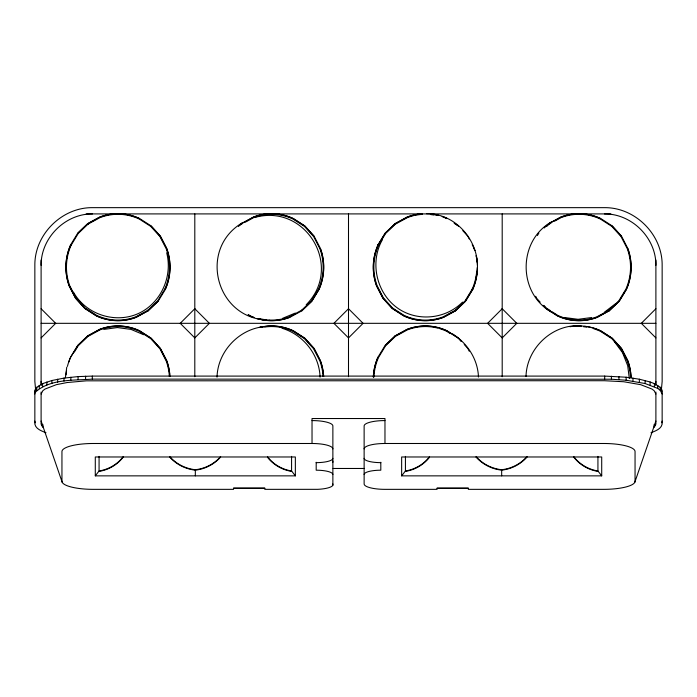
<?xml version="1.0" encoding="UTF-8"?>
<svg xmlns="http://www.w3.org/2000/svg" width="697" height="697" viewBox="0 0 697 697"><rect width="100%" height="100%" fill="white"/><g stroke="black" fill="none" stroke-linecap="round" stroke-linejoin="round"><path stroke-width="1.05" d="M41.106 265.33C40.827 237.973 65.161 213.63 92.518 213.909M655.633 385.397L655.894 381.311M217.028 377.147C217.691 350.147 241.406 326.449 268.554 326.431M526.008 376.38C526.671 349.389 550.377 325.691 577.525 325.673M65.387 377.783L66.764 367.153M475.676 278.905C484.546 247.757 459.21 213.238 426.52 213.709M661.34 390.128L662.15 381.52L662.15 265.121C662.411 234.575 635.237 207.401 604.682 207.654L92.318 207.654C61.763 207.401 34.589 234.575 34.85 265.121L34.85 381.52L35.66 390.128M650.989 432.759C655.224 431.007 661.096 429.195 662.15 424.116L662.15 390.965L660.216 387.279L654.378 383.638L650.135 381.991L639.358 379.203L626.15 377.225L604.682 376.092L92.318 376.092L78.081 376.589L64.002 378.105L51.9 380.51L42.622 383.638L36.784 387.279L34.85 390.965L34.85 424.116C35.904 429.195 41.776 431.007 46.011 432.759M34.85 393.988L35.294 389.222M41.106 394.04L42.831 390.721L45.026 389.048L56.326 384.674L67.13 382.531L86.393 380.832L604.482 380.728L623.754 381.747L640.674 384.674L651.974 389.048L654.169 390.721L655.894 394.04M634.793 482.307L655.894 421.04M654.169 424.36L654.169 427.374L655.894 424.055L655.894 392.028M661.706 422.835L662.15 421.093M71.12 245.213L78.23 233.486L87.979 224.155L99.967 217.63A50.236 50.236 0 0 1 139.348 219.076L150.744 226.403L159.901 236.518L166.2 248.716A54.227 54.227 0 0 1 164.788 289.177L157.679 300.904L147.921 310.235L135.941 316.76A50.236 50.236 0 0 1 96.552 315.305L85.165 307.978L76.008 297.872L69.709 285.674A54.227 54.227 0 0 1 71.111 245.213L70.563 244.952L77.776 233.103L87.735 223.589L99.749 217.037A50.837 50.837 0 0 1 139.6 218.51L151.127 225.924L160.397 236.152L166.775 248.498A54.863 54.863 0 0 1 165.346 289.438L158.123 301.278L148.165 310.801L136.15 317.353A50.837 50.837 0 0 1 96.299 315.88L84.773 308.466L75.503 298.238L69.134 285.892A54.863 54.863 0 0 1 70.563 244.952L71.155 245.091M476.548 272.823A54.227 54.227 0 0 1 472.183 289.177L465.073 300.904L455.324 310.235L443.336 316.76A50.236 50.236 0 0 1 403.955 315.305L392.559 307.978L383.402 297.872L377.103 285.674A54.227 54.227 0 0 1 378.515 245.213L385.624 233.486L395.382 224.155L407.362 217.63A50.236 50.236 0 0 1 413.304 215.756M332.8 462.503L332.87 461.031M382.453 239.602C368.765 263.483 377.225 296.417 401.08 310.348C420.605 321.709 446.638 318.154 462.512 302.115M74.413 351.985L78.23 345.738L87.979 336.407L99.967 329.881A50.236 50.236 0 0 1 139.348 331.336L150.744 338.664L159.901 348.77L166.2 360.968A54.227 54.227 0 0 1 169.362 376.537M319.043 289.438L311.82 301.278L301.862 310.801L289.847 317.353A50.837 50.837 0 0 1 256.871 318.52M378.515 245.213L377.957 244.952L385.18 233.103L395.138 223.589L407.153 217.037A50.837 50.837 0 0 1 422.487 213.744M537.387 235.551L538.877 233.103M35.294 392.245C50.219 378.671 73.394 380.606 92.318 379.116L611.417 379.229L626.15 380.248L645.1 383.524L657.759 388.429L660.216 390.303L662.15 393.988M306.201 304.746C343.551 267.291 306.488 203.724 255.52 217.255M95.289 475.859L95.289 456.979L295.354 456.979L295.354 475.859L95.289 475.859L99.07 470.98A38.004 37.237 0 0 0 123.186 456.77M401.646 475.859L401.646 456.979L601.711 456.979L601.711 475.859L401.646 475.859L405.427 470.98A38.004 37.237 0 0 0 429.544 456.77M41.106 337.906L55.69 323.321L41.106 308.736M655.894 308.736L641.31 323.321L655.894 337.906M77.872 233.181L87.805 223.685L99.793 217.15A50.724 50.724 0 0 1 111.982 214.136M158.036 301.209L148.095 310.705L136.107 317.24A50.724 50.724 0 0 1 96.352 315.767L84.851 308.37L75.598 298.168L69.238 285.848A54.741 54.741 0 0 1 70.667 244.995M238.374 226.516L241.432 223.589L253.447 217.037A50.837 50.837 0 0 1 293.298 218.51L304.833 225.924L314.094 236.152L320.472 248.498A54.863 54.863 0 0 1 319.043 289.438M239.977 225.148L241.502 223.685L253.49 217.15A50.724 50.724 0 0 1 265.688 214.136M269.286 320.036A50.236 50.236 0 0 0 289.638 316.76L301.618 310.235L311.376 300.904L318.485 289.177A54.227 54.227 0 0 0 319.897 248.716L313.598 236.518L304.441 226.403L293.045 219.076A50.236 50.236 0 0 0 253.664 217.621L245.44 222.108M301.801 310.705L311.733 301.209L318.938 289.386A54.741 54.741 0 0 0 320.359 248.541M385.267 345.433L395.199 335.937L407.187 329.402A50.724 50.724 0 0 1 446.951 330.875L458.452 338.272L461.301 341.408M437.943 328.156A50.236 50.236 0 0 0 407.362 329.873L395.382 336.407L385.624 345.738L378.515 357.465A54.227 54.227 0 0 0 373.914 377.016M544.235 227.98L548.835 223.589L560.85 217.037A50.837 50.837 0 0 1 600.701 218.51L612.227 225.924L621.497 236.152L627.866 248.498A54.863 54.863 0 0 1 626.437 289.438L619.224 301.278L609.265 310.801L597.251 317.353A50.837 50.837 0 0 1 557.4 315.88L545.873 308.466L543.015 305.321M546.605 225.872L548.905 223.685L560.893 217.15A50.724 50.724 0 0 1 573.082 214.136M546.823 226.307L549.079 224.155L548.835 223.589L549.184 224.094L551.013 223.101M552.39 311.925L557.652 315.314A50.236 50.236 0 0 0 597.033 316.76L609.021 310.235L618.77 300.904L625.88 289.177A54.227 54.227 0 0 0 627.291 248.716L620.992 236.518L611.835 226.403L600.448 219.076A50.236 50.236 0 0 0 561.059 217.621L554.664 221.115M242.87 222.474C197.103 248.968 216.314 319.984 269.103 320.071M551.85 221.716C517.592 240.526 517.592 293.489 551.85 312.3M604.308 312.3L615.181 303.988M282.677 318.285L295.328 313.058M103.862 329.402L117.445 327.581L131.019 329.402L143.678 334.734M591.657 317.527L578.083 319.304L564.5 317.527M86.158 213.909L610.842 213.909M41.106 323.321L655.894 323.321M332.87 448.894A20.84 5.393 0 0 0 312.029 443.492L93.206 443.492A31.26 8.094 0 0 0 61.946 451.586L61.946 481.252A31.26 8.094 0 0 0 93.206 489.346L233.539 489.346L233.539 488.135L264.799 488.135L264.799 489.346L317.701 489.329A18.418 4.766 0 0 0 332.8 485.417L332.87 483.953M364.13 448.894A20.84 5.393 0 0 1 384.971 443.492L603.794 443.492A31.26 8.094 0 0 1 635.054 451.586L635.054 481.252A31.26 8.094 0 0 1 603.794 489.346L468.332 489.346L468.332 488.153L437.071 488.153L437.071 489.346L384.971 489.346A20.84 5.393 0 0 1 364.13 483.953L364.13 425.972A20.84 5.393 0 0 1 384.971 420.579M333.114 468.471L364.444 468.471M233.539 488.266L264.799 488.266M437.071 488.266L468.332 488.266M604.482 213.909C631.839 213.63 656.173 237.973 655.894 265.33M377.957 244.952L378.549 245.091M472.148 289.299L472.74 289.438A54.863 54.863 0 0 0 477.454 267.491M164.753 289.299L165.337 289.438L164.788 289.177M281.989 328.27C303.334 334.543 319.348 354.869 320.071 377.147M472.183 289.177L472.74 289.438L465.518 301.278L455.568 310.801L443.553 317.353A50.837 50.837 0 0 1 403.702 315.88L392.167 308.466L382.906 298.238L376.528 285.892A54.863 54.863 0 0 1 377.957 244.952M454.096 223.066L458.53 225.924M454.914 223.737L458.452 226.011M550.639 310.801L546.256 307.978L544.148 305.652M450.253 333.584L446.751 331.328A50.236 50.236 0 0 0 439.955 328.723M248.28 314.635L250.049 315.776A50.724 50.724 0 0 0 253.908 317.396M248.228 314.739L249.996 315.88A50.837 50.837 0 0 0 253.865 317.51M452.649 333.976C467.452 343.229 477.837 359.408 478.473 377.025M612.149 226.011L621.402 236.222M543.808 306.018L545.943 308.37L557.443 315.776A50.724 50.724 0 0 0 597.207 317.24L609.195 310.705L619.128 301.209L626.333 289.386A54.741 54.741 0 0 0 627.753 248.541M540.166 302.167L536.603 298.238L535.723 296.269M462.808 230.646L467.792 236.152L469.264 239.001M461.379 341.321L458.53 338.176L447.004 330.761A50.837 50.837 0 0 0 407.153 329.289L395.138 335.841L385.18 345.363L377.957 357.204A54.741 54.741 0 0 0 373.418 376.99M464.228 344.466L467.792 348.404L469.264 351.253M313.998 236.222L304.755 226.011L293.254 218.614A50.724 50.724 0 0 0 275.088 213.901M151.057 226.011L160.301 236.222L166.661 248.533A54.741 54.741 0 0 1 165.241 289.386M601.711 475.859L597.93 470.98A38.004 37.237 0 0 1 573.814 456.77M295.354 475.859L291.573 470.98A38.004 37.237 0 0 1 267.456 456.77M41.106 392.028L41.106 424.055L42.831 427.374L42.831 424.36M73.473 292.148C86.724 316.055 119.448 325.194 142.99 311.106C162.575 299.396 172.359 274.888 166.696 252.854M614.249 341.469L622.499 352.638L627.692 365.646L629.321 378.532M608.908 310.287L609.265 310.801L609.021 310.235M395.487 224.094L395.138 223.589L395.382 224.155M455.211 310.287L455.568 310.801L455.324 310.235M395.487 336.355L395.138 335.841L395.382 336.407M241.789 224.094L241.432 223.589L241.676 224.155M301.513 310.287L301.862 310.801L301.618 310.235M88.092 224.094L87.735 223.589L87.979 224.155M147.816 310.287L148.165 310.801L147.921 310.235M88.092 336.355L87.735 335.841L99.749 329.289A50.837 50.837 0 0 1 139.6 330.761L151.127 338.176L160.397 348.404L166.775 360.75A54.863 54.863 0 0 1 169.972 376.502M472.209 244.699L474.169 248.498A54.863 54.863 0 0 1 474.857 250.519M87.979 336.407L87.735 335.841L77.776 345.363L70.563 357.204A54.863 54.863 0 0 0 67.435 366.361M41.106 421.04L62.207 482.307M34.85 421.093L35.294 422.835M41.106 381.311L41.367 385.397M661.706 389.222L661.706 392.245M660.216 387.279L660.216 390.303M657.759 385.415L657.759 388.429M655.894 260.025L655.894 384.491M655.494 422.626L655.494 425.64M654.378 383.638L654.378 386.661M650.135 381.991L650.135 385.014M645.1 380.51L645.1 383.524M639.358 379.203L639.358 382.217M632.998 378.105L632.998 381.12M626.15 377.225L626.15 380.248M618.919 376.589L618.919 379.612M611.417 376.206L611.417 379.229M604.682 376.092L604.682 379.116M597.93 456.387L597.93 471.399A38.004 37.237 0 0 1 573.814 457.188M502.197 213.909L502.197 376.702M526.976 456.64A39.285 38.483 0 0 1 501.674 469.734L501.674 475.859M405.427 456.387L405.427 471.399A38.004 37.237 0 0 0 429.544 457.188M384.971 443.492L384.971 418.531L312.029 418.531L312.029 443.492M380.806 462.25L380.806 470.196A16.676 4.313 0 0 0 364.13 474.509M348.5 213.909L348.5 376.702M332.87 485.217L332.87 425.972A20.84 5.393 0 0 0 312.029 420.579M316.194 462.25L316.194 470.196A16.676 4.313 0 0 1 332.87 474.509M291.573 456.387L291.573 471.399A38.004 37.237 0 0 1 267.456 457.188M220.618 456.64A39.285 38.483 0 0 1 195.326 469.734L195.326 475.859M194.803 213.909L194.803 376.702M99.07 456.387L99.07 471.399A38.004 37.237 0 0 0 123.186 457.188M92.318 376.092L92.318 379.116M85.583 376.206L85.583 379.229M78.081 376.589L78.081 379.612M70.85 377.225L70.85 380.248M64.002 378.105L64.002 381.12M57.642 379.203L57.642 382.217M51.9 380.51L51.9 383.524M46.865 381.991L46.865 385.014M42.622 383.638L42.622 386.661M41.506 422.626L41.506 425.64M41.106 260.025L41.106 384.491M39.241 385.415L39.241 388.429M36.784 387.279L36.784 390.303M380.806 462.642A16.676 4.313 0 0 1 364.13 458.33M169.78 457.127A39.799 38.988 0 0 0 195.326 470.153A39.285 38.483 0 0 0 220.618 457.058M195.326 469.734A39.799 38.988 0 0 1 169.78 456.709M501.674 469.734A39.799 38.988 0 0 1 476.129 456.709M526.976 457.058A39.285 38.483 0 0 1 501.674 470.153A39.799 38.988 0 0 1 476.129 457.127M332.87 458.33A16.676 4.313 0 0 1 316.194 462.642M476.243 255.738A54.863 54.863 0 0 1 477.419 265.322M477.332 267.482A54.741 54.741 0 0 1 472.636 289.386L465.43 301.209L455.498 310.705L443.51 317.24A50.724 50.724 0 0 1 403.746 315.767L392.245 308.37L383.002 298.168L376.641 285.848A54.741 54.741 0 0 1 378.062 244.995L385.267 233.181L395.199 223.685L407.187 217.15A50.724 50.724 0 0 1 419.385 214.136M474.056 248.541A54.741 54.741 0 0 1 474.744 250.554M476.129 255.764A54.741 54.741 0 0 1 477.096 262.124M430.894 213.97A50.837 50.837 0 0 1 438.099 215.295M442.142 216.523A50.837 50.837 0 0 1 447.004 218.51M431.922 214.214A50.724 50.724 0 0 1 438.065 215.408M443.092 216.994A50.724 50.724 0 0 1 446.951 218.614M415.342 215.303A50.236 50.236 0 0 1 422.513 214.371M430.833 214.598A50.236 50.236 0 0 1 433.9 215.024M264.712 327.024A50.236 50.236 0 0 1 293.045 331.336L304.441 338.664L313.598 348.77L319.897 360.968A54.227 54.227 0 0 1 323.06 376.537M259.484 327.52A50.724 50.724 0 0 1 293.254 330.875L304.755 338.272L313.998 348.474L320.359 360.793A54.741 54.741 0 0 1 323.556 376.511M66.041 374.829A54.863 54.863 0 0 1 66.572 370.56M68.733 362.248A54.741 54.741 0 0 1 70.667 357.247L77.872 345.433L87.805 335.937L99.793 329.402A50.724 50.724 0 0 1 139.557 330.875L151.057 338.272L160.301 348.474L166.661 360.793A54.741 54.741 0 0 1 169.702 374.376M121.391 213.901A50.724 50.724 0 0 1 139.557 218.614M323.669 376.502A54.863 54.863 0 0 0 320.463 360.75L314.094 348.404L304.833 338.176L293.298 330.761A50.837 50.837 0 0 0 259.458 327.398M289.813 317.24A50.724 50.724 0 0 1 257.916 318.703M582.492 213.901A50.724 50.724 0 0 1 600.648 218.614M630.506 377.6A54.227 54.227 0 0 0 627.291 360.968L620.992 348.77L611.835 338.664L600.448 331.328A50.236 50.236 0 0 0 593.661 328.723M631.116 377.582A54.863 54.863 0 0 0 627.866 360.75L621.497 348.404L612.227 338.176L600.701 330.761A50.837 50.837 0 0 0 569.954 326.736M583.494 326.745A50.236 50.236 0 0 1 586.578 327.12M631.003 377.582A54.741 54.741 0 0 0 627.753 360.793L621.402 348.474L612.149 338.272L600.648 330.866A50.724 50.724 0 0 0 584.583 326.344M574.119 326.283A50.724 50.724 0 0 1 581.437 326.091M266.167 319.792A50.236 50.236 0 0 1 259.057 318.485M373.304 376.99A54.863 54.863 0 0 1 377.957 357.204M194.803 308.736L180.209 323.321L194.803 337.906L209.388 323.321L194.803 308.736M348.5 308.736L333.915 323.321L348.5 337.906L363.085 323.321L348.5 308.736M502.197 308.736L487.612 323.321L502.197 337.906L516.791 323.321L502.197 308.736"/></g></svg>
